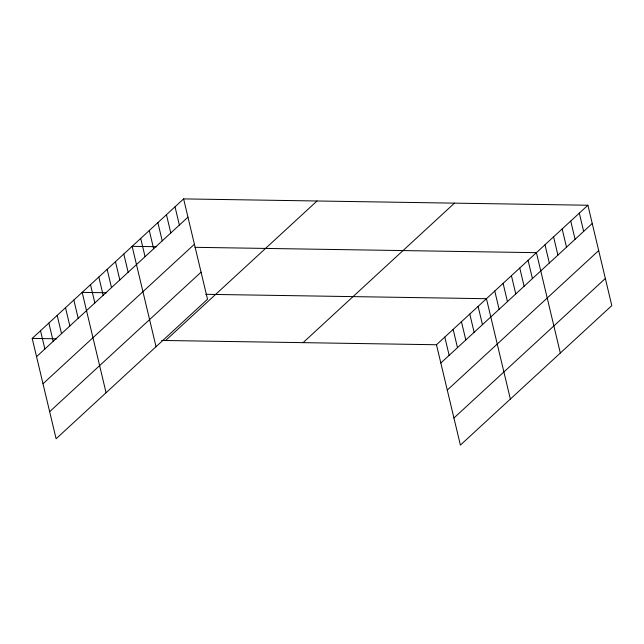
<?xml version="1.0" encoding="UTF-8"?>
<svg xmlns="http://www.w3.org/2000/svg" width="644" height="644" viewBox="0 0 644 644"><rect width="100%" height="100%" fill="white"/><g stroke="black" fill="none" stroke-linecap="round" stroke-linejoin="round"><path stroke-width="0.97" d="M183.612 198.899L207.521 299.259L56.109 438.765L32.2 338.406L183.612 198.899L587.891 205.235L611.8 305.594L460.388 445.101L436.479 344.741L587.891 205.235M36.547 356.655L187.959 217.149M43.003 383.752L194.416 244.245M49.652 411.669L201.065 272.162M165.613 340.499L317.025 200.992M303.066 342.656L454.479 203.15M440.826 362.991L592.239 223.484M447.282 390.087L598.695 250.58M453.931 418.004L605.344 278.498M156.661 246.716L132.133 246.33L156.041 346.689M194.915 247.32L536.412 252.665L560.32 353.025M106.695 292.754L82.166 292.368L106.075 392.727M205.766 294.308L486.445 298.703L510.354 399.063M32.2 338.406L56.72 338.792M161.684 340.435L436.479 344.741M579.31 213.14L583.657 231.389M570.729 221.045L575.076 239.294M562.156 228.95L566.495 247.199M553.574 236.855L557.921 255.105M544.993 244.76L549.34 263.01M528.08 260.345L532.427 278.586M519.756 268.017L524.103 286.258M511.425 275.688L515.772 293.93M503.101 283.36L507.448 301.609M494.769 291.032L499.116 309.281M478.114 306.383L482.461 324.624M469.79 314.055L474.137 332.296M461.458 321.726L465.805 339.968M453.135 329.398L457.481 347.639M444.803 337.07L449.15 355.319M175.031 206.804L179.378 225.054M166.45 214.71L170.797 232.959M157.877 222.615L162.224 240.864M149.295 230.52L153.642 248.769M140.714 238.425L145.061 256.674M123.809 254.01L128.148 272.251M115.477 261.681L119.824 279.923M107.154 269.353L111.493 287.594M98.822 277.025L103.169 295.266M90.498 284.696L94.837 302.946M73.843 300.048L78.182 318.289M65.511 307.719L69.858 325.961M57.187 315.391L61.526 333.632M48.855 323.063L53.202 341.304M40.532 330.734L44.871 348.984"/></g></svg>
